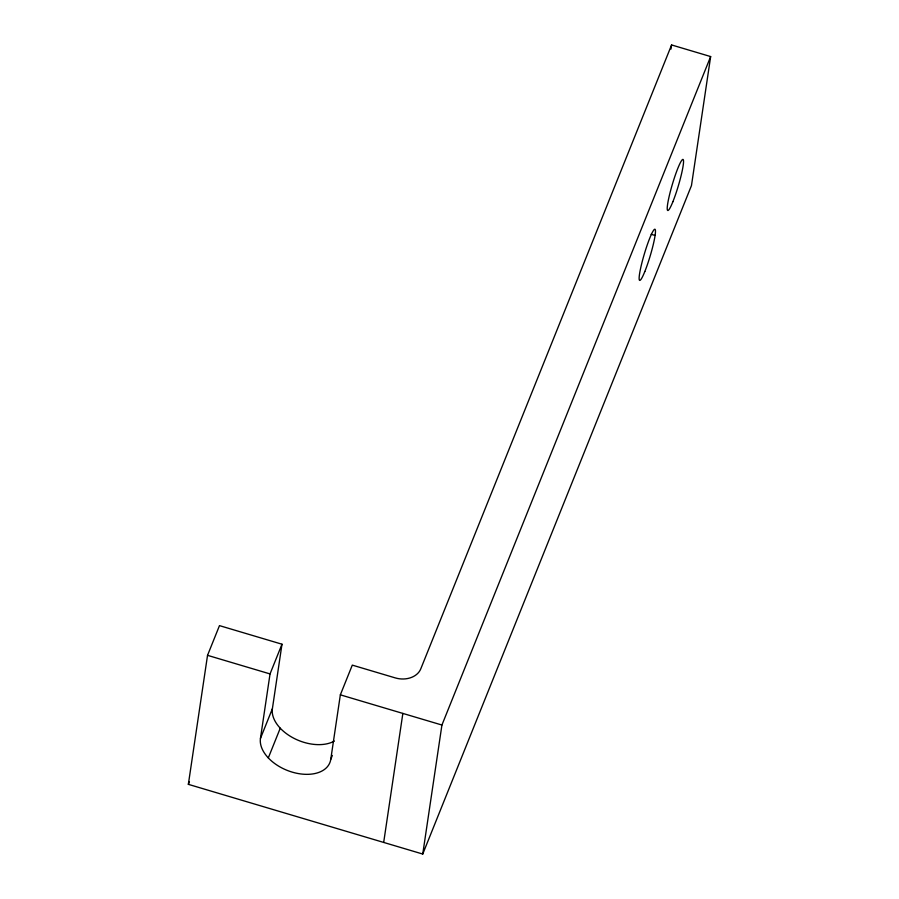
<?xml version="1.0" encoding="UTF-8"?>
<svg xmlns="http://www.w3.org/2000/svg" width="899" height="899" viewBox="0 0 899 899"><rect width="100%" height="100%" fill="white"/><g stroke="black" fill="none" stroke-linecap="round" stroke-linejoin="round"><path stroke-width="1.35" d="M330.765 759.34L340.35 694.837L352.296 665.125L395.268 677.902A20.52 15.834 8.5 0 0 420.777 668.856L671.587 44.95L710.648 56.57L691.466 185.576L422.744 854.05L188.352 784.344L207.534 655.337L219.48 625.625L281.983 644.212L272.386 708.715L260.452 738.427A36.926 23.093 21.9 0 0 292.153 772.106A36.926 23.093 21.9 0 0 330.765 759.34L332.327 755.463M260.452 738.427L270.037 673.924L281.983 644.212M383.682 842.43L402.853 713.424M422.744 854.05L441.926 725.032L710.648 56.57M670.957 49.108L671.587 44.95M188.352 784.344L189.397 781.759M268.307 757.913L280.252 728.201M651.168 234.291L655.079 235.459M207.534 655.337L270.037 673.924M340.35 694.837L441.926 725.032M334.372 741.057A36.926 23.093 21.9 0 1 293.692 738.18A36.926 23.093 21.9 0 1 272.386 708.715M644.819 271.543A26.667 3.079 -73.4 0 0 655.281 229.661A26.667 3.079 -73.4 0 0 641.83 263.104A26.667 3.079 -73.4 0 0 644.819 271.543M672.879 201.724A26.667 3.079 -73.4 0 0 683.352 159.842A26.667 3.079 -73.4 0 0 669.901 193.285A26.667 3.079 -73.4 0 0 672.879 201.724"/></g></svg>
